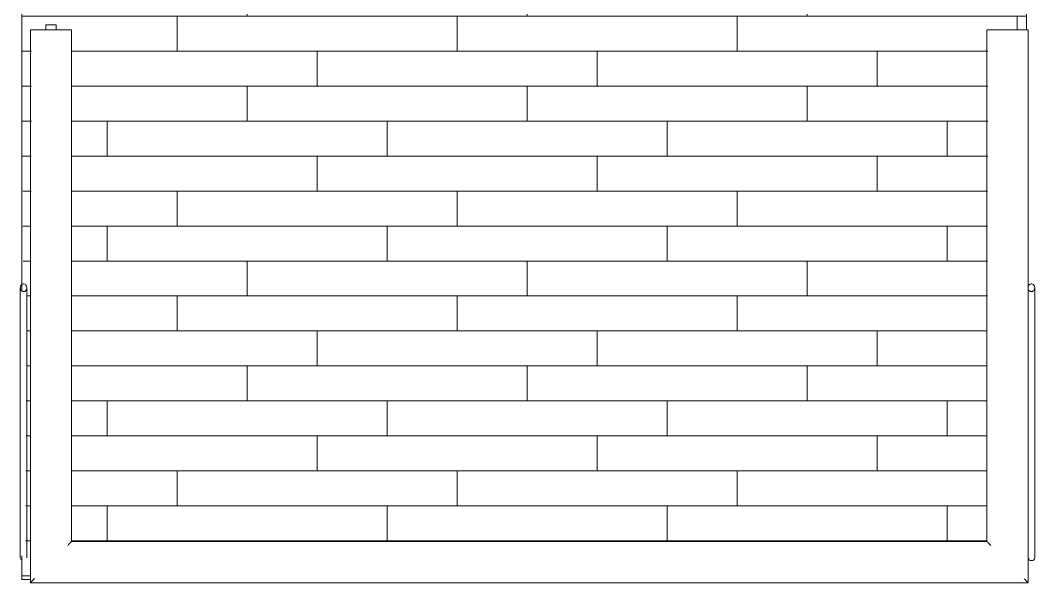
# Model space of a CAD drawing. Header units: inches. Extents: x -1559 to 1959, y 9767 to 12269.
# Drawn here: x 1538.4 to 1654.3, y 11182.5 to 11246.9 of the extents above; entities that cross this region are included whole.
import ezdxf

# ---------------------------------------------------------------- set-up
doc = ezdxf.new("R2010")
doc.units = ezdxf.units.IN
doc.header["$MEASUREMENT"] = 0
for name, color, linetype, lineweight in [('0-1', 7, 'Continuous', 5), ('0-2', 7, 'Continuous', 9), ('A-FLOR-1', 7, 'Continuous', 9), ('A-FLOR-HRAL-1', 7, 'Continuous', 9), ('A-FLOR-PATT-1', 252, 'Continuous', 9), ('S-BEAM-1', 7, 'Continuous', 9)]:
    doc.layers.add(name, color=color, linetype=linetype, lineweight=lineweight)

# ---------------------------------------------------------------- blocks, each defined once
blk = doc.blocks.new('Railing - Baluster_01-2700443-KEY PLAN - 3RD FLOOR')
at = {"layer": 'A-FLOR-HRAL-1'}
for p, q in [((-0.59, 1.18), (0.59, 1.18)), ((-0.59, 0.59), (-0.59, 1.18)), ((0.59, 1.18), (0.59, 0.59))]:
    blk.add_line(p, q, dxfattribs=at)
blk = doc.blocks.new('Railing - Railing-3282470-KEY PLAN - 3RD FLOOR')
at = {"layer": 'A-FLOR-HRAL-1'}
for p, q in [((-2329.76, 11245.78), (-2329.76, 11182.53)), ((-2329.76, 11245.78), (-2329.29, 11245.78)), ((-2329.29, 11245.78), (-2325.51, 11245.78)), ((-2325.51, 11245.78), (-2325.04, 11245.78)), ((-2325.04, 11187.25), (-2325.04, 11245.78)), ((-2220.44, 11245.78), (-2220.44, 11187.25)), ((-2220.44, 11245.78), (-2219.96, 11245.78)), ((-2219.96, 11245.78), (-2216.18, 11245.78)), ((-2216.18, 11245.78), (-2215.71, 11245.78)), ((-2215.71, 11216.27), (-2215.71, 11245.78)), ((-2215.71, 11182.53), (-2215.71, 11211.94)), ((-2220.44, 11187.25), (-2325.04, 11187.25)), ((-2329.76, 11182.53), (-2215.71, 11182.53))]:
    blk.add_line(p, q, dxfattribs=at)
for points, knots in [([(-2325.51, 11186.78), (-2325.47, 11186.82), (-2325.41, 11186.88), (-2325.33, 11186.96), (-2325.28, 11187.01), (-2325.25, 11187.04), (-2325.21, 11187.08), (-2325.18, 11187.11), (-2325.15, 11187.13), (-2325.13, 11187.16), (-2325.1, 11187.19), (-2325.07, 11187.22), (-2325.04, 11187.24), (-2325.04, 11187.25), (-2325.04, 11187.25)], [0, 0, 0, 0, 0.166667, 0.25, 0.333333, 0.375, 0.416667, 0.5, 0.541667, 0.583333, 0.666667, 0.75, 0.833333, 1, 1, 1, 1]), ([(-2219.96, 11186.78), (-2220.01, 11186.82), (-2220.07, 11186.88), (-2220.14, 11186.96), (-2220.19, 11187.01), (-2220.23, 11187.04), (-2220.26, 11187.08), (-2220.29, 11187.11), (-2220.32, 11187.13), (-2220.34, 11187.16), (-2220.37, 11187.19), (-2220.4, 11187.22), (-2220.43, 11187.24), (-2220.44, 11187.25), (-2220.44, 11187.25)], [0, 0, 0, 0, 0.166667, 0.25, 0.333333, 0.375, 0.416667, 0.5, 0.541667, 0.583333, 0.666667, 0.75, 0.833333, 1, 1, 1, 1]), ([(-2329.76, 11182.53), (-2329.76, 11182.53), (-2329.75, 11182.54), (-2329.73, 11182.56), (-2329.7, 11182.59), (-2329.67, 11182.62), (-2329.64, 11182.64), (-2329.62, 11182.67), (-2329.58, 11182.71), (-2329.53, 11182.75), (-2329.5, 11182.79), (-2329.46, 11182.83), (-2329.39, 11182.9), (-2329.33, 11182.96), (-2329.29, 11183)], [0, 0, 0, 0, 0.166667, 0.25, 0.333333, 0.416667, 0.458333, 0.5, 0.583333, 0.666667, 0.708333, 0.75, 0.833333, 1, 1, 1, 1]), ([(-2215.71, 11182.53), (-2215.71, 11182.53), (-2215.72, 11182.54), (-2215.75, 11182.56), (-2215.77, 11182.59), (-2215.8, 11182.62), (-2215.83, 11182.64), (-2215.86, 11182.67), (-2215.9, 11182.71), (-2215.94, 11182.75), (-2215.97, 11182.79), (-2216.01, 11182.83), (-2216.08, 11182.9), (-2216.14, 11182.96), (-2216.18, 11183)], [0, 0, 0, 0, 0.166667, 0.25, 0.333333, 0.416667, 0.458333, 0.5, 0.583333, 0.666667, 0.708333, 0.75, 0.833333, 1, 1, 1, 1])]:
    blk.add_open_spline(points, degree=3, knots=knots, dxfattribs=at)
blk.add_blockref('Railing - Baluster_01-2700443-KEY PLAN - 3RD FLOOR', (-2327.4, 11245.19))
blk = doc.blocks.new('Walls 63 - Walls 1-3282415-KEY PLAN - 3RD FLOOR')
at = {"layer": 'S-BEAM-1'}
for p, q in [((-2330.91, 11216.27), (-2330.91, 11185.38)), ((-2330.16, 11185.38), (-2330.16, 11216.27))]:
    blk.add_line(p, q, dxfattribs=at)
at = {"layer": 'S-BEAM-1', "flags": 128}
for points in [[(-2330.16, 11216.27), (-2330.17, 11216.38), (-2330.2, 11216.47), (-2330.26, 11216.56), (-2330.32, 11216.63), (-2330.4, 11216.68), (-2330.49, 11216.71), (-2330.58, 11216.71), (-2330.67, 11216.68), (-2330.75, 11216.63), (-2330.82, 11216.56), (-2330.87, 11216.47), (-2330.9, 11216.38), (-2330.91, 11216.27)], [(-2330.91, 11216.27), (-2330.9, 11216.16), (-2330.87, 11216.07), (-2330.82, 11215.98), (-2330.75, 11215.91), (-2330.67, 11215.86), (-2330.58, 11215.83), (-2330.49, 11215.83), (-2330.4, 11215.86), (-2330.32, 11215.91), (-2330.26, 11215.98), (-2330.2, 11216.07), (-2330.17, 11216.16), (-2330.16, 11216.27)]]:
    blk.add_lwpolyline(points, dxfattribs=at)
at = {"layer": 'S-BEAM-1'}
blk.add_ellipse((-2330.54, 11185.38), major_axis=(0.375, 0), ratio=0.850805, start_param=3.141593, end_param=4.18879, dxfattribs=at)
blk = doc.blocks.new('Walls 64 - Walls 1-3282424-KEY PLAN - 3RD FLOOR')
at = {"layer": 'S-BEAM-1'}
for p, q in [((-2215.71, 11216.27), (-2215.71, 11210.93)), ((-2214.96, 11185.38), (-2214.96, 11216.27))]:
    blk.add_line(p, q, dxfattribs=at)
at = {"layer": 'S-BEAM-1', "flags": 128}
for points in [[(-2214.96, 11216.27), (-2214.97, 11216.38), (-2215, 11216.47), (-2215.06, 11216.56), (-2215.12, 11216.63), (-2215.2, 11216.68), (-2215.29, 11216.71), (-2215.38, 11216.71), (-2215.47, 11216.68), (-2215.55, 11216.63), (-2215.62, 11216.56), (-2215.67, 11216.47), (-2215.7, 11216.38), (-2215.71, 11216.27)], [(-2215.71, 11216.27), (-2215.7, 11216.16), (-2215.67, 11216.07), (-2215.62, 11215.98), (-2215.55, 11215.91), (-2215.47, 11215.86), (-2215.38, 11215.83), (-2215.29, 11215.83), (-2215.2, 11215.86), (-2215.12, 11215.91), (-2215.06, 11215.98), (-2215, 11216.07), (-2214.97, 11216.16), (-2214.96, 11216.27)]]:
    blk.add_lwpolyline(points, dxfattribs=at)
at = {"layer": 'S-BEAM-1'}
blk.add_ellipse((-2215.34, 11185.38), major_axis=(0.375, 0), ratio=0.850805, start_param=3.141593, end_param=6.283185, dxfattribs=at)
blk = doc.blocks.new('CTR - 1st Phase - Shell_rvt-1-KEY PLAN - 3RD FLOOR')
at = {"layer": 'A-FLOR-PATT-1'}
h = blk.add_hatch(dxfattribs=at)
h.set_pattern_fill('FP_23', color=256, style=0, pattern_type=2)
h.set_pattern_definition([(0, (-1699.711, 12143.327), (0, 4), []), (90, (-1699.711, 12143.327), (-8, 8), [4, -28]), (90, (-1683.711, 12147.327), (-8, 8), [4, -28])])
h.paths.add_polyline_path([(-2329.76, 11182.89), (-2329.62, 11245.78), (-2327.99, 11245.78), (-2327.87, 11246.37), (-2326.81, 11246.37), (-2326.81, 11245.78), (-2325.04, 11245.78), (-2325.04, 11187.25), (-2220.44, 11187.25), (-2220.3, 11245.78), (-2215.9, 11245.78), (-2215.9, 11247.83), (-2330.72, 11247.89), (-2330.58, 11215.83), (-2330.26, 11215.98), (-2330.16, 11216.27), (-2330.32, 11185.65), (-2330.63, 11185.58), (-2330.72, 11185.44), (-2330.72, 11182.89)], flags=0)
at = {"layer": 'A-FLOR-1'}
for p, q in [((-2330.72, 11247.89), (-2330.72, 11215.89)), ((-2215.9, 11245.78), (-2215.9, 11247.83)), ((-2330.72, 11185.62), (-2330.72, 11182.89)), ((-2330.72, 11182.89), (-2329.74, 11182.89))]:
    blk.add_line(p, q, dxfattribs=at)
at = {"layer": '0-2'}
for name in ['Railing - Railing-3282470-KEY PLAN - 3RD FLOOR', 'Walls 63 - Walls 1-3282415-KEY PLAN - 3RD FLOOR', 'Walls 64 - Walls 1-3282424-KEY PLAN - 3RD FLOOR']:
    blk.add_blockref(name, (0, 0), dxfattribs=at)

msp = doc.modelspace()

# ---------------------------------------------------------------- block references
at = {"layer": '0-1'}
msp.add_blockref('CTR - 1st Phase - Shell_rvt-1-KEY PLAN - 3RD FLOOR', (3869.27, 0), dxfattribs=at)

doc.saveas('drawing.dxf')
